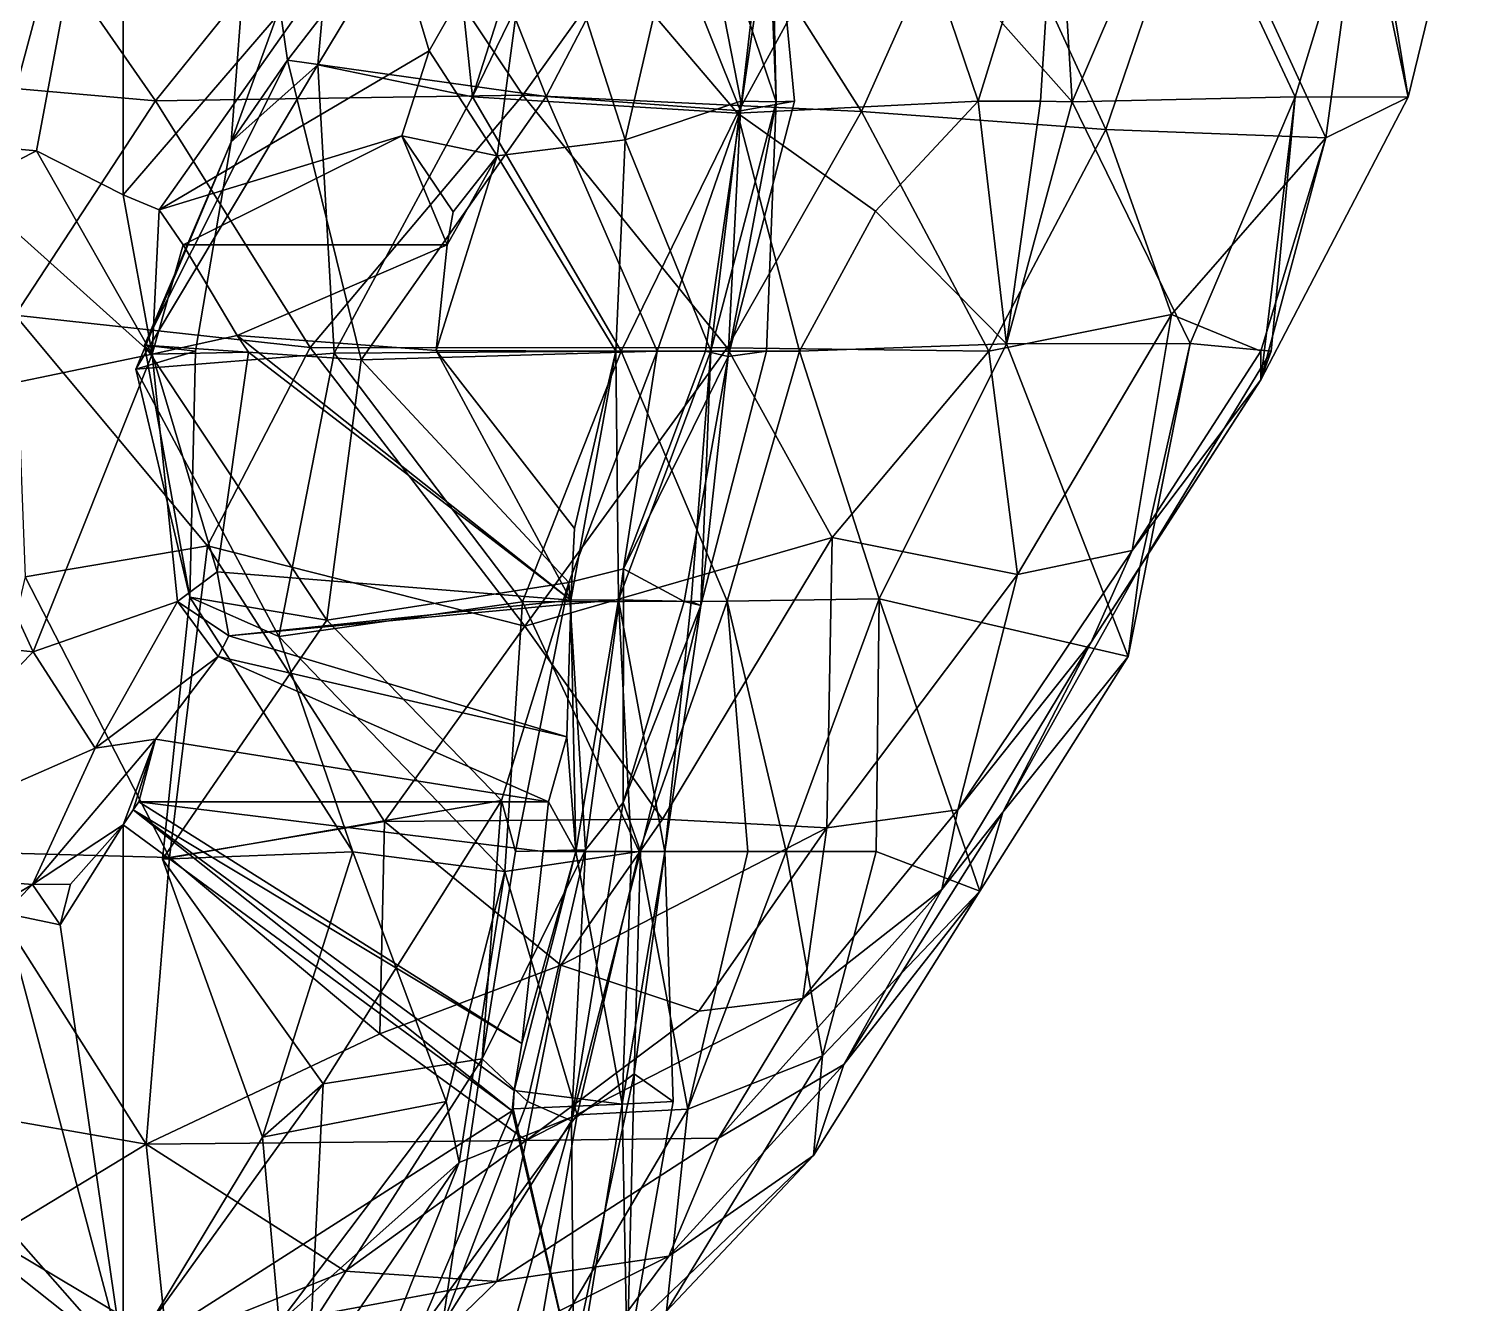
# Model space of a CAD drawing. Extents: x 290083 to 295691, y 4553739 to 4561622.
# Drawn here: x 290263.3 to 290365.8, y 4561298 to 4561388.8 of the extents above; entities that cross this region are included whole.
import ezdxf

# ---------------------------------------------------------------- set-up
doc = ezdxf.new("R2010")
doc.units = 0
doc.layers.add('Au_ppm_Pref_-_0_3', color=7, linetype='CONTINUOUS')

msp = doc.modelspace()

# ---------------------------------------------------------------- linework, layer by layer
at = {"layer": 'Au_ppm_Pref_-_0_3'}
for points in [[(290261.25, 4561380.32, 1647.46), (290240.19, 4561413.07, 1645.51), (290270, 4561413.07, 1647.01)], [(290261.25, 4561380.32, 1647.46), (290270, 4561413.07, 1647.01), (290263.83, 4561380.07, 1647.6)], [(290263.83, 4561380.07, 1647.6), (290270, 4561413.07, 1647.01), (290270, 4561376.94, 1647.99)], [(290270, 4561376.94, 1647.99), (290270, 4561413.07, 1647.01), (290288.45, 4561398.42, 1648.68)], [(290277.69, 4561380.72, 1603.01), (290279.36, 4561402.68, 1609.56), (290285.26, 4561401.57, 1603.64)], [(290279.36, 4561402.68, 1609.56), (290277.69, 4561380.72, 1603.01), (290281.72, 4561386.54, 1611.31)], [(290293.23, 4561401.44, 1612), (290279.36, 4561402.68, 1609.56), (290281.72, 4561386.54, 1611.31)], [(290324.54, 4561402.49, 1586), (290313.78, 4561382.76, 1586.81), (290301.4, 4561397.33, 1588.58)], [(290324.54, 4561402.49, 1586), (290330.91, 4561383.62, 1583.3), (290313.78, 4561382.76, 1586.81)], [(290324.54, 4561402.49, 1586), (290336.49, 4561401.73, 1579.86), (290330.91, 4561383.62, 1583.3)], [(290346.56, 4561400.81, 1551.25), (290355.68, 4561381.01, 1555.25), (290358.55, 4561402.18, 1556.26)], [(290358.55, 4561402.18, 1556.26), (290355.68, 4561381.01, 1555.25), (290361.56, 4561383.91, 1562.01)], [(290365.83, 4561401.44, 1562.04), (290358.55, 4561402.18, 1556.26), (290361.56, 4561383.91, 1562.01)], [(290286.77, 4561401.57, 1544.18), (290261.1, 4561399.73, 1545.78), (290272.32, 4561383.63, 1543.97)], [(290298.49, 4561384.05, 1542.1), (290286.77, 4561401.57, 1544.18), (290272.32, 4561383.63, 1543.97)], [(290285.26, 4561401.57, 1603.64), (290283.88, 4561386.21, 1596.8), (290277.69, 4561380.72, 1603.01)], [(290293.23, 4561401.44, 1612), (290281.72, 4561386.54, 1611.31), (290300.14, 4561383.94, 1614.75)], [(290285.26, 4561401.57, 1603.64), (290293.07, 4561401.44, 1596.37), (290283.88, 4561386.21, 1596.8)], [(290283.88, 4561386.21, 1596.8), (290293.07, 4561401.44, 1596.37), (290294.9, 4561383.92, 1590.82)], [(290310.87, 4561401.36, 1544.37), (290286.77, 4561401.57, 1544.18), (290298.49, 4561384.05, 1542.1)], [(290300.49, 4561401.44, 1591.74), (290294.9, 4561383.92, 1590.82), (290293.07, 4561401.44, 1596.37)], [(290293.23, 4561401.44, 1612), (290300.14, 4561383.94, 1614.75), (290307.74, 4561398.53, 1616.79)], [(290300.49, 4561401.44, 1591.74), (290301.4, 4561397.33, 1588.58), (290294.9, 4561383.92, 1590.82)], [(290310.87, 4561401.36, 1544.37), (290298.49, 4561384.05, 1542.1), (290322.61, 4561382.88, 1544.67)], [(290310.52, 4561401.44, 1639.34), (290305.77, 4561380.87, 1644.83), (290299.42, 4561400.63, 1646.04)], [(290310.52, 4561401.44, 1639.34), (290314.01, 4561383.62, 1639.25), (290305.77, 4561380.87, 1644.83)], [(290307.74, 4561398.53, 1616.79), (290313.98, 4561382.92, 1621), (290316.75, 4561401.44, 1621.44)], [(290310.52, 4561401.44, 1639.34), (290316.53, 4561383.56, 1633.3), (290314.01, 4561383.62, 1639.25)], [(290310.52, 4561401.44, 1639.34), (290315.81, 4561401.44, 1633.31), (290316.53, 4561383.56, 1633.3)], [(290330.89, 4561401.44, 1546.73), (290310.87, 4561401.36, 1544.37), (290322.61, 4561382.88, 1544.67)], [(290313.98, 4561382.92, 1621), (290316.12, 4561401.38, 1627.18), (290316.75, 4561401.44, 1621.44)], [(290316.12, 4561401.38, 1627.18), (290313.98, 4561382.92, 1621), (290317.84, 4561383.62, 1627.37)], [(290316.53, 4561383.56, 1633.3), (290315.81, 4561401.44, 1633.31), (290316.12, 4561401.38, 1627.18)], [(290316.53, 4561383.56, 1633.3), (290316.12, 4561401.38, 1627.18), (290317.84, 4561383.62, 1627.37)], [(290337.62, 4561383.57, 1574.4), (290336.49, 4561401.73, 1579.86), (290322.41, 4561400.68, 1574)], [(290322.41, 4561400.68, 1574), (290345.29, 4561401.44, 1572.26), (290337.62, 4561383.57, 1574.4)], [(290340.02, 4561381.61, 1548.8), (290330.89, 4561401.44, 1546.73), (290322.61, 4561382.88, 1544.67)], [(290346.56, 4561400.81, 1551.25), (290330.89, 4561401.44, 1546.73), (290340.02, 4561381.61, 1548.8)], [(290330.91, 4561383.62, 1583.3), (290336.49, 4561401.73, 1579.86), (290335.37, 4561383.62, 1579.86)], [(290336.49, 4561401.73, 1579.86), (290337.62, 4561383.57, 1574.4), (290335.37, 4561383.62, 1579.86)], [(290337.62, 4561383.57, 1574.4), (290345.29, 4561401.44, 1572.26), (290353.51, 4561383.92, 1569.24)], [(290346.56, 4561400.81, 1551.25), (290340.02, 4561381.61, 1548.8), (290355.68, 4561381.01, 1555.25)], [(290353.51, 4561383.92, 1569.24), (290345.29, 4561401.44, 1572.26), (290358.28, 4561399.57, 1567.66)], [(290365.83, 4561401.44, 1562.04), (290361.56, 4561383.91, 1562.01), (290358.28, 4561399.57, 1567.66)], [(290299.42, 4561400.63, 1646.04), (290291.81, 4561387.2, 1649.22), (290288.45, 4561398.42, 1648.68)], [(290299.42, 4561400.63, 1646.04), (290296.65, 4561379.73, 1649.01), (290291.81, 4561387.2, 1649.22)], [(290305.77, 4561380.87, 1644.83), (290296.65, 4561379.73, 1649.01), (290299.42, 4561400.63, 1646.04)], [(290261.1, 4561399.73, 1545.78), (290250.09, 4561385.6, 1545.87), (290272.32, 4561383.63, 1543.97)], [(290353.51, 4561383.92, 1569.24), (290358.28, 4561399.57, 1567.66), (290361.56, 4561383.91, 1562.01)], [(290272.56, 4561375.88, 1648.2), (290270, 4561376.94, 1647.99), (290288.45, 4561398.42, 1648.68)], [(290291.81, 4561387.2, 1649.22), (290272.56, 4561375.88, 1648.2), (290288.45, 4561398.42, 1648.68)], [(290313.98, 4561382.92, 1621), (290307.74, 4561398.53, 1616.79), (290300.14, 4561383.94, 1614.75)], [(290301.4, 4561397.33, 1588.58), (290313.78, 4561382.76, 1586.81), (290294.9, 4561383.92, 1590.82)], [(290271.53, 4561366.24, 1609.72), (290286.95, 4561365.2, 1613.82), (290281.72, 4561386.54, 1611.31)], [(290281.72, 4561386.54, 1611.31), (290277.69, 4561380.72, 1603.01), (290271.53, 4561366.24, 1609.72)], [(290289.86, 4561381.15, 1649.25), (290272.56, 4561375.88, 1648.2), (290291.81, 4561387.2, 1649.22)], [(290286.95, 4561365.2, 1613.82), (290300.14, 4561383.94, 1614.75), (290281.72, 4561386.54, 1611.31)], [(290296.65, 4561379.73, 1649.01), (290289.86, 4561381.15, 1649.25), (290291.81, 4561387.2, 1649.22)], [(290250.09, 4561385.6, 1545.87), (290262.32, 4561368.37, 1545.88), (290272.32, 4561383.63, 1543.97)], [(290270.9, 4561364.53, 1597.38), (290277.69, 4561380.72, 1603.01), (290283.88, 4561386.21, 1596.8)], [(290270.9, 4561364.53, 1597.38), (290283.88, 4561386.21, 1596.8), (290285.04, 4561365.66, 1591.34)], [(290283.88, 4561386.21, 1596.8), (290294.9, 4561383.92, 1590.82), (290285.04, 4561365.66, 1591.34)], [(290283.33, 4561366.07, 1542.66), (290272.32, 4561383.63, 1543.97), (290262.32, 4561368.37, 1545.88)], [(290298.49, 4561384.05, 1542.1), (290272.32, 4561383.63, 1543.97), (290283.33, 4561366.07, 1542.66)], [(290313.04, 4561366.05, 1542.97), (290298.49, 4561384.05, 1542.1), (290283.33, 4561366.07, 1542.66)], [(290305.48, 4561365.8, 1589.13), (290285.04, 4561365.66, 1591.34), (290294.9, 4561383.92, 1590.82)], [(290286.95, 4561365.2, 1613.82), (290308.04, 4561365.8, 1616.89), (290300.14, 4561383.94, 1614.75)], [(290305.48, 4561365.8, 1589.13), (290294.9, 4561383.92, 1590.82), (290313.78, 4561382.76, 1586.81)], [(290322.61, 4561382.88, 1544.67), (290298.49, 4561384.05, 1542.1), (290313.04, 4561366.05, 1542.97)], [(290308.04, 4561365.8, 1616.89), (290313.98, 4561382.92, 1621), (290300.14, 4561383.94, 1614.75)], [(290314.01, 4561383.62, 1639.25), (290311.88, 4561365.84, 1639.61), (290305.77, 4561380.87, 1644.83)], [(290311.88, 4561365.84, 1639.61), (290314.01, 4561383.62, 1639.25), (290316.53, 4561383.56, 1633.3)], [(290311.88, 4561365.84, 1639.61), (290316.53, 4561383.56, 1633.3), (290315.83, 4561365.8, 1633.31)], [(290316.53, 4561383.56, 1633.3), (290317.84, 4561383.62, 1627.37), (290313.11, 4561365.43, 1627.18)], [(290313.11, 4561365.43, 1627.18), (290317.84, 4561383.62, 1627.37), (290313.98, 4561382.92, 1621)], [(290316.53, 4561383.56, 1633.3), (290313.11, 4561365.43, 1627.18), (290315.83, 4561365.8, 1633.31)], [(290330.91, 4561383.62, 1583.3), (290323.61, 4561375.79, 1582.47), (290313.78, 4561382.76, 1586.81)], [(290330.91, 4561383.62, 1583.3), (290332.94, 4561366.32, 1579.1), (290323.61, 4561375.79, 1582.47)], [(290330.91, 4561383.62, 1583.3), (290335.37, 4561383.62, 1579.86), (290332.94, 4561366.32, 1579.1)], [(290335.37, 4561383.62, 1579.86), (290337.62, 4561383.57, 1574.4), (290332.94, 4561366.32, 1579.1)], [(290332.94, 4561366.32, 1579.1), (290337.62, 4561383.57, 1574.4), (290346.02, 4561366.35, 1572.98)], [(290346.02, 4561366.35, 1572.98), (290337.62, 4561383.57, 1574.4), (290353.51, 4561383.92, 1569.24)], [(290346.02, 4561366.35, 1572.98), (290353.51, 4561383.92, 1569.24), (290351.79, 4561365.8, 1567.98)], [(290353.51, 4561383.92, 1569.24), (290351.06, 4561363.77, 1561.95), (290351.79, 4561365.8, 1567.98)], [(290353.51, 4561383.92, 1569.24), (290361.56, 4561383.91, 1562.01), (290351.06, 4561363.77, 1561.95)], [(290355.68, 4561381.01, 1555.25), (290351.06, 4561363.77, 1561.95), (290361.56, 4561383.91, 1562.01)], [(290318.2, 4561365.8, 1584.9), (290305.48, 4561365.8, 1589.13), (290313.78, 4561382.76, 1586.81)], [(290308.04, 4561365.8, 1616.89), (290311.5, 4561365.8, 1621.44), (290313.98, 4561382.92, 1621)], [(290313.11, 4561365.43, 1627.18), (290313.98, 4561382.92, 1621), (290311.5, 4561365.8, 1621.44)], [(290322.61, 4561382.88, 1544.67), (290313.04, 4561366.05, 1542.97), (290331.69, 4561365.8, 1546.36)], [(290313.78, 4561382.76, 1586.81), (290323.61, 4561375.79, 1582.47), (290318.2, 4561365.8, 1584.9)], [(290331.69, 4561365.8, 1546.36), (290340.02, 4561381.61, 1548.8), (290322.61, 4561382.88, 1544.67)], [(290344.69, 4561368.43, 1551.64), (290340.02, 4561381.61, 1548.8), (290331.69, 4561365.8, 1546.36)], [(290355.68, 4561381.01, 1555.25), (290340.02, 4561381.61, 1548.8), (290344.69, 4561368.43, 1551.64)], [(290263.83, 4561380.07, 1647.6), (290258.76, 4561377.51, 1646.36), (290261.25, 4561380.32, 1647.46)], [(290270.9, 4561364.53, 1597.38), (290275.15, 4561365.8, 1603.62), (290277.69, 4561380.72, 1603.01)], [(290271.53, 4561366.24, 1609.72), (290277.69, 4561380.72, 1603.01), (290275.15, 4561365.8, 1603.62)], [(290272.56, 4561375.88, 1648.2), (290289.86, 4561381.15, 1649.25), (290274.27, 4561373.38, 1648.38)], [(290274.27, 4561373.38, 1648.38), (290289.86, 4561381.15, 1649.25), (290293.08, 4561373.38, 1649.68)], [(290293.08, 4561373.38, 1649.68), (290289.86, 4561381.15, 1649.25), (290293.51, 4561375.74, 1649.64)], [(290289.86, 4561381.15, 1649.25), (290296.65, 4561379.73, 1649.01), (290293.51, 4561375.74, 1649.64)], [(290305.77, 4561380.87, 1644.83), (290305.11, 4561365.8, 1646.57), (290296.65, 4561379.73, 1649.01)], [(290305.11, 4561365.8, 1646.57), (290305.77, 4561380.87, 1644.83), (290311.88, 4561365.84, 1639.61)], [(290351.05, 4561365.8, 1556.1), (290355.68, 4561381.01, 1555.25), (290344.69, 4561368.43, 1551.64)], [(290355.68, 4561381.01, 1555.25), (290351.05, 4561365.8, 1556.1), (290351.06, 4561363.77, 1561.95)], [(290272.08, 4561365.59, 1646.28), (290258.76, 4561377.51, 1646.36), (290263.83, 4561380.07, 1647.6)], [(290272.08, 4561365.59, 1646.28), (290263.83, 4561380.07, 1647.6), (290270, 4561376.94, 1647.99)], [(290293.08, 4561373.38, 1649.68), (290296.65, 4561379.73, 1649.01), (290292.3, 4561365.85, 1649.65)], [(290292.3, 4561365.85, 1649.65), (290296.65, 4561379.73, 1649.01), (290305.11, 4561365.8, 1646.57)], [(290293.51, 4561375.74, 1649.64), (290296.65, 4561379.73, 1649.01), (290293.08, 4561373.38, 1649.68)], [(290272.08, 4561365.59, 1646.28), (290255.41, 4561362.12, 1640.33), (290258.76, 4561377.51, 1646.36)], [(290272.56, 4561375.88, 1648.2), (290272.08, 4561365.59, 1646.28), (290270, 4561376.94, 1647.99)], [(290274.27, 4561373.38, 1648.38), (290272.08, 4561365.59, 1646.28), (290272.56, 4561375.88, 1648.2)], [(290318.2, 4561365.8, 1584.9), (290323.61, 4561375.79, 1582.47), (290332.94, 4561366.32, 1579.1)], [(290278.13, 4561366.93, 1648.67), (290272.08, 4561365.59, 1646.28), (290274.27, 4561373.38, 1648.38)], [(290274.27, 4561373.38, 1648.38), (290293.08, 4561373.38, 1649.68), (290278.13, 4561366.93, 1648.67)], [(290278.13, 4561366.93, 1648.67), (290293.08, 4561373.38, 1649.68), (290292.3, 4561365.85, 1649.65)], [(290276.02, 4561351.95, 1545.12), (290283.33, 4561366.07, 1542.66), (290262.32, 4561368.37, 1545.88)], [(290276.02, 4561351.95, 1545.12), (290262.32, 4561368.37, 1545.88), (290263.02, 4561349.74, 1550.61)], [(290333.71, 4561349.89, 1550.7), (290344.69, 4561368.43, 1551.64), (290331.69, 4561365.8, 1546.36)], [(290344.69, 4561368.43, 1551.64), (290333.71, 4561349.89, 1550.7), (290341.89, 4561351.6, 1556.1)], [(290344.69, 4561368.43, 1551.64), (290341.89, 4561351.6, 1556.1), (290351.05, 4561365.8, 1556.1)], [(290284.52, 4561346.65, 1611.12), (290286.95, 4561365.2, 1613.82), (290271.53, 4561366.24, 1609.72)], [(290284.52, 4561346.65, 1611.12), (290271.53, 4561366.24, 1609.72), (290274.75, 4561348.29, 1604.15)], [(290271.53, 4561366.24, 1609.72), (290275.15, 4561365.8, 1603.62), (290274.75, 4561348.29, 1604.15)], [(290272.08, 4561365.59, 1646.28), (290278.13, 4561366.93, 1648.67), (290278.93, 4561365.73, 1648.76)], [(290276.02, 4561351.95, 1545.12), (290298.63, 4561346.21, 1543.64), (290283.33, 4561366.07, 1542.66)], [(290278.13, 4561366.93, 1648.67), (290301.91, 4561348.06, 1650.37), (290278.93, 4561365.73, 1648.76)], [(290278.13, 4561366.93, 1648.67), (290292.3, 4561365.85, 1649.65), (290301.91, 4561348.06, 1650.37)], [(290298.63, 4561346.21, 1543.64), (290313.04, 4561366.05, 1542.97), (290283.33, 4561366.07, 1542.66)], [(290313.04, 4561366.05, 1542.97), (290298.63, 4561346.21, 1543.64), (290320.52, 4561352.53, 1545.22)], [(290320.52, 4561352.53, 1545.22), (290331.69, 4561365.8, 1546.36), (290313.04, 4561366.05, 1542.97)], [(290318.2, 4561365.8, 1584.9), (290332.94, 4561366.32, 1579.1), (290323.87, 4561348.16, 1579.92)], [(290341.6, 4561344.05, 1575.06), (290323.87, 4561348.16, 1579.92), (290332.94, 4561366.32, 1579.1)], [(290341.6, 4561344.05, 1575.06), (290332.94, 4561366.32, 1579.1), (290346.02, 4561366.35, 1572.98)], [(290342.43, 4561350.42, 1568.97), (290341.6, 4561344.05, 1575.06), (290346.02, 4561366.35, 1572.98)], [(290342.43, 4561350.42, 1568.97), (290346.02, 4561366.35, 1572.98), (290351.79, 4561365.8, 1567.98)], [(290272.08, 4561365.59, 1646.28), (290263.59, 4561344.38, 1642.59), (290255.41, 4561362.12, 1640.33)], [(290273.88, 4561347.98, 1645.19), (290263.59, 4561344.38, 1642.59), (290272.08, 4561365.59, 1646.28)], [(290270.9, 4561364.53, 1597.38), (290274.75, 4561348.29, 1604.15), (290275.15, 4561365.8, 1603.62)], [(290270.9, 4561364.53, 1597.38), (290285.04, 4561365.66, 1591.34), (290281.09, 4561345.47, 1596.96)], [(290276.69, 4561350.1, 1649.43), (290272.08, 4561365.59, 1646.28), (290278.93, 4561365.73, 1648.76)], [(290272.08, 4561365.59, 1646.28), (290276.69, 4561350.1, 1649.43), (290273.88, 4561347.98, 1645.19)], [(290278.93, 4561365.73, 1648.76), (290301.91, 4561348.06, 1650.37), (290276.69, 4561350.1, 1649.43)], [(290285.04, 4561365.66, 1591.34), (290298.45, 4561347.96, 1591.65), (290281.09, 4561345.47, 1596.96)], [(290301.76, 4561349.33, 1615.08), (290286.95, 4561365.2, 1613.82), (290284.52, 4561346.65, 1611.12)], [(290298.45, 4561347.96, 1591.65), (290285.04, 4561365.66, 1591.34), (290305.48, 4561365.8, 1589.13)], [(290286.95, 4561365.2, 1613.82), (290301.76, 4561349.33, 1615.08), (290308.04, 4561365.8, 1616.89)], [(290301.91, 4561348.06, 1650.37), (290292.3, 4561365.85, 1649.65), (290302.17, 4561353.17, 1650.37)], [(290292.3, 4561365.85, 1649.65), (290305.11, 4561365.8, 1646.57), (290302.17, 4561353.17, 1650.37)], [(290298.45, 4561347.96, 1591.65), (290305.48, 4561365.8, 1589.13), (290313.04, 4561348.01, 1586.5)], [(290305.65, 4561350.3, 1622.13), (290308.04, 4561365.8, 1616.89), (290301.76, 4561349.33, 1615.08)], [(290305.3, 4561348.1, 1644.73), (290301.91, 4561348.06, 1650.37), (290305.11, 4561365.8, 1646.57)], [(290301.91, 4561348.06, 1650.37), (290302.17, 4561353.17, 1650.37), (290305.11, 4561365.8, 1646.57)], [(290305.3, 4561348.1, 1644.73), (290305.11, 4561365.8, 1646.57), (290311.88, 4561365.84, 1639.61)], [(290305.3, 4561348.1, 1644.73), (290311.88, 4561365.84, 1639.61), (290310.46, 4561347.98, 1639.25)], [(290305.48, 4561365.8, 1589.13), (290318.2, 4561365.8, 1584.9), (290313.04, 4561348.01, 1586.5)], [(290305.65, 4561350.3, 1622.13), (290313.11, 4561365.43, 1627.18), (290311.5, 4561365.8, 1621.44)], [(290305.65, 4561350.3, 1622.13), (290311.5, 4561365.8, 1621.44), (290308.04, 4561365.8, 1616.89)], [(290305.65, 4561350.3, 1622.13), (290309.97, 4561347.98, 1627.37), (290313.11, 4561365.43, 1627.18)], [(290311.16, 4561347.7, 1633.39), (290313.11, 4561365.43, 1627.18), (290309.97, 4561347.98, 1627.37)], [(290311.16, 4561347.7, 1633.39), (290310.46, 4561347.98, 1639.25), (290311.88, 4561365.84, 1639.61)], [(290311.16, 4561347.7, 1633.39), (290311.88, 4561365.84, 1639.61), (290315.83, 4561365.8, 1633.31)], [(290311.16, 4561347.7, 1633.39), (290315.83, 4561365.8, 1633.31), (290313.11, 4561365.43, 1627.18)], [(290313.04, 4561348.01, 1586.5), (290318.2, 4561365.8, 1584.9), (290323.87, 4561348.16, 1579.92)], [(290333.71, 4561349.89, 1550.7), (290331.69, 4561365.8, 1546.36), (290320.52, 4561352.53, 1545.22)], [(290351.05, 4561365.8, 1556.1), (290341.89, 4561351.6, 1556.1), (290351.06, 4561363.77, 1561.95)], [(290342.43, 4561350.42, 1568.97), (290351.79, 4561365.8, 1567.98), (290351.06, 4561363.77, 1561.95)], [(290270.9, 4561364.53, 1597.38), (290281.09, 4561345.47, 1596.96), (290274.75, 4561348.29, 1604.15)], [(290342.43, 4561350.42, 1568.97), (290351.06, 4561363.77, 1561.95), (290338.96, 4561345.08, 1561.99)], [(290341.89, 4561351.6, 1556.1), (290338.96, 4561345.08, 1561.99), (290351.06, 4561363.77, 1561.95)], [(290263.59, 4561344.38, 1642.59), (290252.28, 4561345.58, 1638.79), (290255.41, 4561362.12, 1640.33)], [(290276.02, 4561351.95, 1545.12), (290263.02, 4561349.74, 1550.61), (290273.3, 4561329.73, 1550.73)], [(290276.02, 4561351.95, 1545.12), (290273.3, 4561329.73, 1550.73), (290288.63, 4561332.3, 1546.27)], [(290288.63, 4561332.3, 1546.27), (290298.63, 4561346.21, 1543.64), (290276.02, 4561351.95, 1545.12)], [(290320.52, 4561352.53, 1545.22), (290298.63, 4561346.21, 1543.64), (290308.42, 4561332.46, 1546.21)], [(290308.42, 4561332.46, 1546.21), (290320.14, 4561331.86, 1550.7), (290320.52, 4561352.53, 1545.22)], [(290320.52, 4561352.53, 1545.22), (290320.14, 4561331.86, 1550.7), (290333.71, 4561349.89, 1550.7)], [(290329.46, 4561333.13, 1556.1), (290338.96, 4561345.08, 1561.99), (290341.89, 4561351.6, 1556.1)], [(290341.89, 4561351.6, 1556.1), (290333.71, 4561349.89, 1550.7), (290329.46, 4561333.13, 1556.1)], [(290263.02, 4561349.74, 1550.61), (290258.42, 4561330.15, 1555.51), (290273.3, 4561329.73, 1550.73)], [(290273.88, 4561347.98, 1645.19), (290276.69, 4561350.1, 1649.43), (290277.54, 4561345.53, 1649.67)], [(290276.69, 4561350.1, 1649.43), (290301.91, 4561348.06, 1650.37), (290277.54, 4561345.53, 1649.67)], [(290305.65, 4561350.3, 1622.13), (290301.76, 4561349.33, 1615.08), (290302.95, 4561330.29, 1621.33)], [(290305.65, 4561350.3, 1622.13), (290302.95, 4561330.29, 1621.33), (290305.63, 4561333.66, 1627.37)], [(290305.65, 4561350.3, 1622.13), (290305.63, 4561333.66, 1627.37), (290309.97, 4561347.98, 1627.37)], [(290329.46, 4561333.13, 1556.1), (290333.71, 4561349.89, 1550.7), (290320.14, 4561331.86, 1550.7)], [(290342.43, 4561350.42, 1568.97), (290332.68, 4561332.96, 1569.21), (290341.6, 4561344.05, 1575.06)], [(290342.43, 4561350.42, 1568.97), (290338.96, 4561345.08, 1561.99), (290332.68, 4561332.96, 1569.21)], [(290301.76, 4561349.33, 1615.08), (290284.52, 4561346.65, 1611.12), (290296.97, 4561333.81, 1611.45)], [(290297.96, 4561330.16, 1615.5), (290301.76, 4561349.33, 1615.08), (290296.97, 4561333.81, 1611.45)], [(290302.95, 4561330.29, 1621.33), (290301.76, 4561349.33, 1615.08), (290297.96, 4561330.16, 1615.5)], [(290273.88, 4561347.98, 1645.19), (290268.01, 4561337.52, 1645.19), (290263.59, 4561344.38, 1642.59)], [(290276.77, 4561344.06, 1649.72), (290268.01, 4561337.52, 1645.19), (290273.88, 4561347.98, 1645.19)], [(290284.52, 4561346.65, 1611.12), (290274.75, 4561348.29, 1604.15), (290272.8, 4561329.63, 1609.48)], [(290274.75, 4561348.29, 1604.15), (290286.36, 4561330.15, 1603.75), (290272.8, 4561329.63, 1609.48)], [(290277.54, 4561345.53, 1649.67), (290276.77, 4561344.06, 1649.72), (290273.88, 4561347.98, 1645.19)], [(290274.75, 4561348.29, 1604.15), (290281.09, 4561345.47, 1596.96), (290286.36, 4561330.15, 1603.75)], [(290301.91, 4561348.06, 1650.37), (290301.89, 4561347.8, 1650.38), (290277.54, 4561345.53, 1649.67)], [(290301.89, 4561347.8, 1650.38), (290301.62, 4561338.34, 1650.82), (290277.54, 4561345.53, 1649.67)], [(290281.09, 4561345.47, 1596.96), (290298.45, 4561347.96, 1591.65), (290297.2, 4561328.74, 1597.34)], [(290298.45, 4561347.96, 1591.65), (290306.76, 4561330.16, 1591.12), (290297.2, 4561328.74, 1597.34)], [(290298.45, 4561347.96, 1591.65), (290313.04, 4561348.01, 1586.5), (290306.76, 4561330.16, 1591.12)], [(290301.62, 4561338.34, 1650.82), (290301.89, 4561347.8, 1650.38), (290302.25, 4561330.16, 1649.79)], [(290302.25, 4561330.16, 1649.79), (290301.89, 4561347.8, 1650.38), (290305.3, 4561348.1, 1644.73)], [(290305.3, 4561348.1, 1644.73), (290301.89, 4561347.8, 1650.38), (290301.91, 4561348.06, 1650.37)], [(290305.3, 4561348.1, 1644.73), (290306.23, 4561330.16, 1645.19), (290302.25, 4561330.16, 1649.79)], [(290305.3, 4561348.1, 1644.73), (290308.59, 4561330.14, 1639.42), (290306.23, 4561330.16, 1645.19)], [(290305.3, 4561348.1, 1644.73), (290310.46, 4561347.98, 1639.25), (290308.59, 4561330.14, 1639.42)], [(290305.63, 4561333.66, 1627.37), (290311.16, 4561347.7, 1633.39), (290309.97, 4561347.98, 1627.37)], [(290311.16, 4561347.7, 1633.39), (290305.63, 4561333.66, 1627.37), (290306.86, 4561330.16, 1631.86)], [(290314.52, 4561330.16, 1585.8), (290306.76, 4561330.16, 1591.12), (290313.04, 4561348.01, 1586.5)], [(290308.59, 4561330.14, 1639.42), (290311.16, 4561347.7, 1633.39), (290306.86, 4561330.16, 1631.86)], [(290310.46, 4561347.98, 1639.25), (290311.16, 4561347.7, 1633.39), (290308.59, 4561330.14, 1639.42)], [(290323.87, 4561348.16, 1579.92), (290317.24, 4561330.16, 1582.8), (290313.04, 4561348.01, 1586.5)], [(290317.24, 4561330.16, 1582.8), (290314.52, 4561330.16, 1585.8), (290313.04, 4561348.01, 1586.5)], [(290317.24, 4561330.16, 1582.8), (290323.87, 4561348.16, 1579.92), (290323.65, 4561330.16, 1579.86)], [(290323.87, 4561348.16, 1579.92), (290331.03, 4561327.35, 1574.63), (290323.65, 4561330.16, 1579.86)], [(290323.87, 4561348.16, 1579.92), (290341.6, 4561344.05, 1575.06), (290331.03, 4561327.35, 1574.63)], [(290284.52, 4561346.65, 1611.12), (290272.8, 4561329.63, 1609.48), (290296.97, 4561333.81, 1611.45)], [(290248.59, 4561329.02, 1644.5), (290252.28, 4561345.58, 1638.79), (290263.59, 4561344.38, 1642.59)], [(290276.77, 4561344.06, 1649.72), (290277.54, 4561345.53, 1649.67), (290301.62, 4561338.34, 1650.82)], [(290297.2, 4561328.74, 1597.34), (290286.36, 4561330.15, 1603.75), (290281.09, 4561345.47, 1596.96)], [(290308.42, 4561332.46, 1546.21), (290298.63, 4561346.21, 1543.64), (290288.63, 4561332.3, 1546.27)], [(290332.68, 4561332.96, 1569.21), (290338.96, 4561345.08, 1561.99), (290328.32, 4561327.46, 1561.54)], [(290338.96, 4561345.08, 1561.99), (290329.46, 4561333.13, 1556.1), (290328.32, 4561327.46, 1561.54)], [(290248.59, 4561329.02, 1644.5), (290263.59, 4561344.38, 1642.59), (290268.01, 4561337.52, 1645.19)], [(290272.3, 4561338.16, 1649.85), (290268.01, 4561337.52, 1645.19), (290276.77, 4561344.06, 1649.72)], [(290276.77, 4561344.06, 1649.72), (290300.3, 4561333.7, 1651), (290272.3, 4561338.16, 1649.85)], [(290301.62, 4561338.34, 1650.82), (290300.3, 4561333.7, 1651), (290276.77, 4561344.06, 1649.72)], [(290331.03, 4561327.35, 1574.63), (290341.6, 4561344.05, 1575.06), (290332.68, 4561332.96, 1569.21)], [(290302.25, 4561330.16, 1649.79), (290300.3, 4561333.7, 1651), (290301.62, 4561338.34, 1650.82)], [(290248.59, 4561329.02, 1644.5), (290268.01, 4561337.52, 1645.19), (290263.54, 4561327.82, 1648.97)], [(290270, 4561332.06, 1649.94), (290263.54, 4561327.82, 1648.97), (290272.3, 4561338.16, 1649.85)], [(290272.3, 4561338.16, 1649.85), (290263.54, 4561327.82, 1648.97), (290268.01, 4561337.52, 1645.19)], [(290270, 4561332.06, 1649.94), (290272.3, 4561338.16, 1649.85), (290270.71, 4561333.14, 1649.99)], [(290270.71, 4561333.14, 1649.99), (290272.3, 4561338.16, 1649.85), (290271.13, 4561333.7, 1650.02)], [(290272.3, 4561338.16, 1649.85), (290300.3, 4561333.7, 1651), (290271.13, 4561333.7, 1650.02)], [(290270.71, 4561333.14, 1649.99), (290297.73, 4561311.68, 1650.04), (290270, 4561332.06, 1649.94)], [(290270.71, 4561333.14, 1649.99), (290271.13, 4561333.7, 1650.02), (290298.4, 4561316.48, 1650.26)], [(290270.71, 4561333.14, 1649.99), (290297.86, 4561313.13, 1650.11), (290297.73, 4561311.68, 1650.04)], [(290270.71, 4561333.14, 1649.99), (290298.4, 4561316.48, 1650.26), (290297.86, 4561313.13, 1650.11)], [(290271.13, 4561333.7, 1650.02), (290300.3, 4561333.7, 1651), (290299.93, 4561330.16, 1650.85)], [(290271.13, 4561333.7, 1650.02), (290299.93, 4561330.16, 1650.85), (290298.4, 4561316.48, 1650.26)], [(290296.97, 4561333.81, 1611.45), (290272.8, 4561329.63, 1609.48), (290284.25, 4561313.61, 1610.22)], [(290295.57, 4561315.39, 1616.36), (290296.97, 4561333.81, 1611.45), (290284.25, 4561313.61, 1610.22)], [(290297.96, 4561330.16, 1615.5), (290296.97, 4561333.81, 1611.45), (290295.57, 4561315.39, 1616.36)], [(290300.3, 4561333.7, 1651), (290302.25, 4561330.16, 1649.79), (290299.93, 4561330.16, 1650.85)], [(290306.86, 4561330.16, 1631.86), (290305.63, 4561333.66, 1627.37), (290301.95, 4561310.98, 1627.1)], [(290305.63, 4561333.66, 1627.37), (290302.95, 4561330.29, 1621.33), (290301.95, 4561310.98, 1627.1)], [(290318.42, 4561319.69, 1556.1), (290328.32, 4561327.46, 1561.54), (290329.46, 4561333.13, 1556.1)], [(290329.46, 4561333.13, 1556.1), (290320.14, 4561331.86, 1550.7), (290318.42, 4561319.69, 1556.1)], [(290288.63, 4561332.3, 1546.27), (290273.3, 4561329.73, 1550.73), (290288.3, 4561317.17, 1550.6)], [(290288.63, 4561332.3, 1546.27), (290288.3, 4561317.17, 1550.6), (290301.18, 4561322.07, 1548.77)], [(290288.63, 4561332.3, 1546.27), (290301.18, 4561322.07, 1548.77), (290308.42, 4561332.46, 1546.21)], [(290308.42, 4561332.46, 1546.21), (290301.18, 4561322.07, 1548.77), (290320.14, 4561331.86, 1550.7)], [(290331.03, 4561327.35, 1574.63), (290332.68, 4561332.96, 1569.21), (290321.35, 4561314.98, 1568.25)], [(290332.68, 4561332.96, 1569.21), (290328.32, 4561327.46, 1561.54), (290321.35, 4561314.98, 1568.25)], [(290266.26, 4561327.83, 1649.54), (290263.54, 4561327.82, 1648.97), (290270, 4561332.06, 1649.94)], [(290270, 4561332.06, 1649.94), (290265.52, 4561324.94, 1649.4), (290266.26, 4561327.83, 1649.54)], [(290270, 4561294.01, 1648.83), (290265.52, 4561324.94, 1649.4), (290270, 4561332.06, 1649.94)], [(290297.73, 4561311.68, 1650.04), (290270, 4561294.01, 1648.83), (290270, 4561332.06, 1649.94)], [(290320.14, 4561331.86, 1550.7), (290301.18, 4561322.07, 1548.77), (290311.01, 4561318.8, 1552.32)], [(290318.42, 4561319.69, 1556.1), (290320.14, 4561331.86, 1550.7), (290311.01, 4561318.8, 1552.32)], [(290258.42, 4561330.15, 1555.51), (290254.23, 4561312.35, 1559.03), (290271.65, 4561309.32, 1555.24)], [(290273.3, 4561329.73, 1550.73), (290258.42, 4561330.15, 1555.51), (290271.65, 4561309.32, 1555.24)], [(290272.8, 4561329.63, 1609.48), (290286.36, 4561330.15, 1603.75), (290279.93, 4561309.82, 1604.59)], [(290286.36, 4561330.15, 1603.75), (290293.02, 4561312.35, 1601.08), (290279.93, 4561309.82, 1604.59)], [(290293.02, 4561312.35, 1601.08), (290286.36, 4561330.15, 1603.75), (290297.2, 4561328.74, 1597.34)], [(290298.82, 4561312.35, 1621.44), (290302.95, 4561330.29, 1621.33), (290295.57, 4561315.39, 1616.36)], [(290295.57, 4561315.39, 1616.36), (290302.95, 4561330.29, 1621.33), (290297.96, 4561330.16, 1615.5)], [(290297.2, 4561328.74, 1597.34), (290306.76, 4561330.16, 1591.12), (290302.34, 4561311.41, 1592.66)], [(290298.4, 4561316.48, 1650.26), (290302.25, 4561330.16, 1649.79), (290297.86, 4561313.13, 1650.11)], [(290302.25, 4561330.16, 1649.79), (290305.55, 4561312.17, 1644.72), (290297.86, 4561313.13, 1650.11)], [(290302.25, 4561330.16, 1649.79), (290298.4, 4561316.48, 1650.26), (290299.93, 4561330.16, 1650.85)], [(290301.95, 4561310.98, 1627.1), (290302.95, 4561330.29, 1621.33), (290298.82, 4561312.35, 1621.44)], [(290306.42, 4561314.33, 1634.09), (290306.86, 4561330.16, 1631.86), (290301.95, 4561310.98, 1627.1)], [(290306.23, 4561330.16, 1645.19), (290305.55, 4561312.17, 1644.72), (290302.25, 4561330.16, 1649.79)], [(290302.34, 4561311.41, 1592.66), (290306.76, 4561330.16, 1591.12), (290310.23, 4561311.8, 1585.82)], [(290305.55, 4561312.17, 1644.72), (290306.23, 4561330.16, 1645.19), (290308.59, 4561330.14, 1639.42)], [(290308.59, 4561330.14, 1639.42), (290309.18, 4561312.35, 1639.25), (290305.55, 4561312.17, 1644.72)], [(290308.59, 4561330.14, 1639.42), (290306.86, 4561330.16, 1631.86), (290306.42, 4561314.33, 1634.09)], [(290308.59, 4561330.14, 1639.42), (290306.42, 4561314.33, 1634.09), (290309.18, 4561312.35, 1639.25)], [(290314.52, 4561330.16, 1585.8), (290310.23, 4561311.8, 1585.82), (290306.76, 4561330.16, 1591.12)], [(290319.82, 4561315.62, 1578.51), (290310.23, 4561311.8, 1585.82), (290317.24, 4561330.16, 1582.8)], [(290314.52, 4561330.16, 1585.8), (290317.24, 4561330.16, 1582.8), (290310.23, 4561311.8, 1585.82)], [(290323.65, 4561330.16, 1579.86), (290319.82, 4561315.62, 1578.51), (290317.24, 4561330.16, 1582.8)], [(290323.65, 4561330.16, 1579.86), (290331.03, 4561327.35, 1574.63), (290319.82, 4561315.62, 1578.51)], [(290225.48, 4561329.35, 1646.62), (290270, 4561294.01, 1648.83), (290220, 4561294.01, 1647.18)], [(290270, 4561294.01, 1648.83), (290225.48, 4561329.35, 1646.62), (290248.19, 4561318.8, 1647.96)], [(290248.19, 4561318.8, 1647.96), (290248.59, 4561329.02, 1644.5), (290263.54, 4561327.82, 1648.97)], [(290273.3, 4561329.73, 1550.73), (290271.65, 4561309.32, 1555.24), (290288.3, 4561317.17, 1550.6)], [(290272.8, 4561329.63, 1609.48), (290279.93, 4561309.82, 1604.59), (290284.25, 4561313.61, 1610.22)], [(290297.2, 4561328.74, 1597.34), (290293.94, 4561308.02, 1597.68), (290293.02, 4561312.35, 1601.08)], [(290297.2, 4561328.74, 1597.34), (290302.34, 4561311.41, 1592.66), (290293.94, 4561308.02, 1597.68)], [(290261.54, 4561325.77, 1649.14), (290248.19, 4561318.8, 1647.96), (290263.54, 4561327.82, 1648.97)], [(290261.54, 4561325.77, 1649.14), (290263.54, 4561327.82, 1648.97), (290265.52, 4561324.94, 1649.4)], [(290265.52, 4561324.94, 1649.4), (290263.54, 4561327.82, 1648.97), (290266.26, 4561327.83, 1649.54)], [(290321.35, 4561314.98, 1568.25), (290328.32, 4561327.46, 1561.54), (290312.41, 4561309.75, 1562.34)], [(290328.32, 4561327.46, 1561.54), (290318.42, 4561319.69, 1556.1), (290312.41, 4561309.75, 1562.34)], [(290319.82, 4561315.62, 1578.51), (290331.03, 4561327.35, 1574.63), (290319.18, 4561308.52, 1573.92)], [(290319.18, 4561308.52, 1573.92), (290331.03, 4561327.35, 1574.63), (290321.35, 4561314.98, 1568.25)], [(290270, 4561294.01, 1648.83), (290248.19, 4561318.8, 1647.96), (290261.54, 4561325.77, 1649.14)], [(290270, 4561294.01, 1648.83), (290261.54, 4561325.77, 1649.14), (290265.52, 4561324.94, 1649.4)], [(290301.18, 4561322.07, 1548.77), (290288.3, 4561317.17, 1550.6), (290298.71, 4561309.58, 1555.66)], [(290301.18, 4561322.07, 1548.77), (290298.71, 4561309.58, 1555.66), (290311.01, 4561318.8, 1552.32)], [(290312.41, 4561309.75, 1562.34), (290318.42, 4561319.69, 1556.1), (290298.71, 4561309.58, 1555.66)], [(290318.42, 4561319.69, 1556.1), (290311.01, 4561318.8, 1552.32), (290298.71, 4561309.58, 1555.66)], [(290271.65, 4561309.32, 1555.24), (290298.71, 4561309.58, 1555.66), (290288.3, 4561317.17, 1550.6)], [(290292.76, 4561296.44, 1622.22), (290295.57, 4561315.39, 1616.36), (290283.4, 4561296.41, 1616.14)], [(290295.57, 4561315.39, 1616.36), (290284.25, 4561313.61, 1610.22), (290283.4, 4561296.41, 1616.14)], [(290298.82, 4561312.35, 1621.44), (290295.57, 4561315.39, 1616.36), (290292.76, 4561296.44, 1622.22)], [(290319.82, 4561315.62, 1578.51), (290308.72, 4561297.41, 1579.17), (290310.23, 4561311.8, 1585.82)], [(290319.82, 4561315.62, 1578.51), (290319.18, 4561308.52, 1573.92), (290308.72, 4561297.41, 1579.17)], [(290321.35, 4561314.98, 1568.25), (290308.87, 4561301.33, 1569.24), (290319.18, 4561308.52, 1573.92)], [(290321.35, 4561314.98, 1568.25), (290312.41, 4561309.75, 1562.34), (290308.87, 4561301.33, 1569.24)], [(290271.84, 4561296.39, 1609.05), (290283.4, 4561296.41, 1616.14), (290284.25, 4561313.61, 1610.22)], [(290271.84, 4561296.39, 1609.05), (290284.25, 4561313.61, 1610.22), (290279.93, 4561309.82, 1604.59)], [(290306.42, 4561314.33, 1634.09), (290301.95, 4561310.98, 1627.1), (290302.1, 4561294.04, 1633.12)], [(290305.92, 4561293.9, 1639.25), (290306.42, 4561314.33, 1634.09), (290302.1, 4561294.04, 1633.12)], [(290305.92, 4561293.9, 1639.25), (290309.18, 4561312.35, 1639.25), (290306.42, 4561314.33, 1634.09)], [(290297.73, 4561311.68, 1650.04), (290297.86, 4561313.13, 1650.11), (290297.79, 4561311.83, 1650.05)], [(290305.55, 4561312.17, 1644.72), (290297.79, 4561311.83, 1650.05), (290297.86, 4561313.13, 1650.11)], [(290254.23, 4561312.35, 1559.03), (290260.61, 4561302.63, 1558.8), (290271.65, 4561309.32, 1555.24)], [(290270, 4561294.01, 1648.83), (290297.73, 4561311.68, 1650.04), (290290.22, 4561294.01, 1649.34)], [(290281.13, 4561296.58, 1602.2), (290279.93, 4561309.82, 1604.59), (290293.02, 4561312.35, 1601.08)], [(290281.13, 4561296.58, 1602.2), (290293.02, 4561312.35, 1601.08), (290293.94, 4561308.02, 1597.68)], [(290297.73, 4561311.68, 1650.04), (290302.3, 4561292.12, 1645.43), (290290.22, 4561294.01, 1649.34)], [(290292.76, 4561296.44, 1622.22), (290301.95, 4561310.98, 1627.1), (290298.82, 4561312.35, 1621.44)], [(290297.79, 4561311.83, 1650.05), (290302.3, 4561292.12, 1645.43), (290297.73, 4561311.68, 1650.04)], [(290305.55, 4561312.17, 1644.72), (290302.3, 4561292.12, 1645.43), (290297.79, 4561311.83, 1650.05)], [(290310.23, 4561311.8, 1585.82), (290308.72, 4561297.41, 1579.17), (290299.22, 4561293.12, 1585.56)], [(290310.23, 4561311.8, 1585.82), (290299.22, 4561293.12, 1585.56), (290302.34, 4561311.41, 1592.66)], [(290305.55, 4561312.17, 1644.72), (290305.92, 4561293.9, 1639.25), (290302.3, 4561292.12, 1645.43)], [(290309.18, 4561312.35, 1639.25), (290305.92, 4561293.9, 1639.25), (290305.55, 4561312.17, 1644.72)], [(290286.89, 4561290.15, 1592.08), (290293.94, 4561308.02, 1597.68), (290302.34, 4561311.41, 1592.66)], [(290286.89, 4561290.15, 1592.08), (290302.34, 4561311.41, 1592.66), (290299.22, 4561293.12, 1585.56)], [(290297.28, 4561294.53, 1627.37), (290301.95, 4561310.98, 1627.1), (290292.76, 4561296.44, 1622.22)], [(290301.95, 4561310.98, 1627.1), (290297.28, 4561294.53, 1627.37), (290302.1, 4561294.04, 1633.12)], [(290271.65, 4561309.32, 1555.24), (290285.81, 4561300.28, 1558.02), (290298.71, 4561309.58, 1555.66)], [(290279.93, 4561309.82, 1604.59), (290281.13, 4561296.58, 1602.2), (290271.84, 4561296.39, 1609.05)], [(290285.81, 4561300.28, 1558.02), (290296.63, 4561299.54, 1562.87), (290298.71, 4561309.58, 1555.66)], [(290296.63, 4561299.54, 1562.87), (290308.87, 4561301.33, 1569.24), (290312.41, 4561309.75, 1562.34)], [(290312.41, 4561309.75, 1562.34), (290298.71, 4561309.58, 1555.66), (290296.63, 4561299.54, 1562.87)], [(290271.65, 4561309.32, 1555.24), (290260.61, 4561302.63, 1558.8), (290273.12, 4561295.16, 1562.18)], [(290285.81, 4561300.28, 1558.02), (290271.65, 4561309.32, 1555.24), (290273.12, 4561295.16, 1562.18)], [(290308.72, 4561297.41, 1579.17), (290319.18, 4561308.52, 1573.92), (290301.86, 4561291.92, 1574.01)], [(290319.18, 4561308.52, 1573.92), (290308.87, 4561301.33, 1569.24), (290301.86, 4561291.92, 1574.01)], [(290293.94, 4561308.02, 1597.68), (290284.76, 4561294.53, 1597.68), (290281.13, 4561296.58, 1602.2)], [(290284.76, 4561294.53, 1597.68), (290293.94, 4561308.02, 1597.68), (290286.89, 4561290.15, 1592.08)], [(290251.68, 4561298.56, 1563.62), (290273.12, 4561295.16, 1562.18), (290260.61, 4561302.63, 1558.8)], [(290301.86, 4561291.92, 1574.01), (290308.87, 4561301.33, 1569.24), (290287.44, 4561290.63, 1567.83)], [(290308.87, 4561301.33, 1569.24), (290296.63, 4561299.54, 1562.87), (290287.44, 4561290.63, 1567.83)], [(290273.12, 4561295.16, 1562.18), (290296.63, 4561299.54, 1562.87), (290285.81, 4561300.28, 1558.02)], [(290273.12, 4561295.16, 1562.18), (290287.44, 4561290.63, 1567.83), (290296.63, 4561299.54, 1562.87)], [(290251.68, 4561298.56, 1563.62), (290260.27, 4561290.67, 1567.47), (290273.12, 4561295.16, 1562.18)]]:
    msp.add_3dface(points, dxfattribs=at)

doc.saveas('drawing.dxf')
